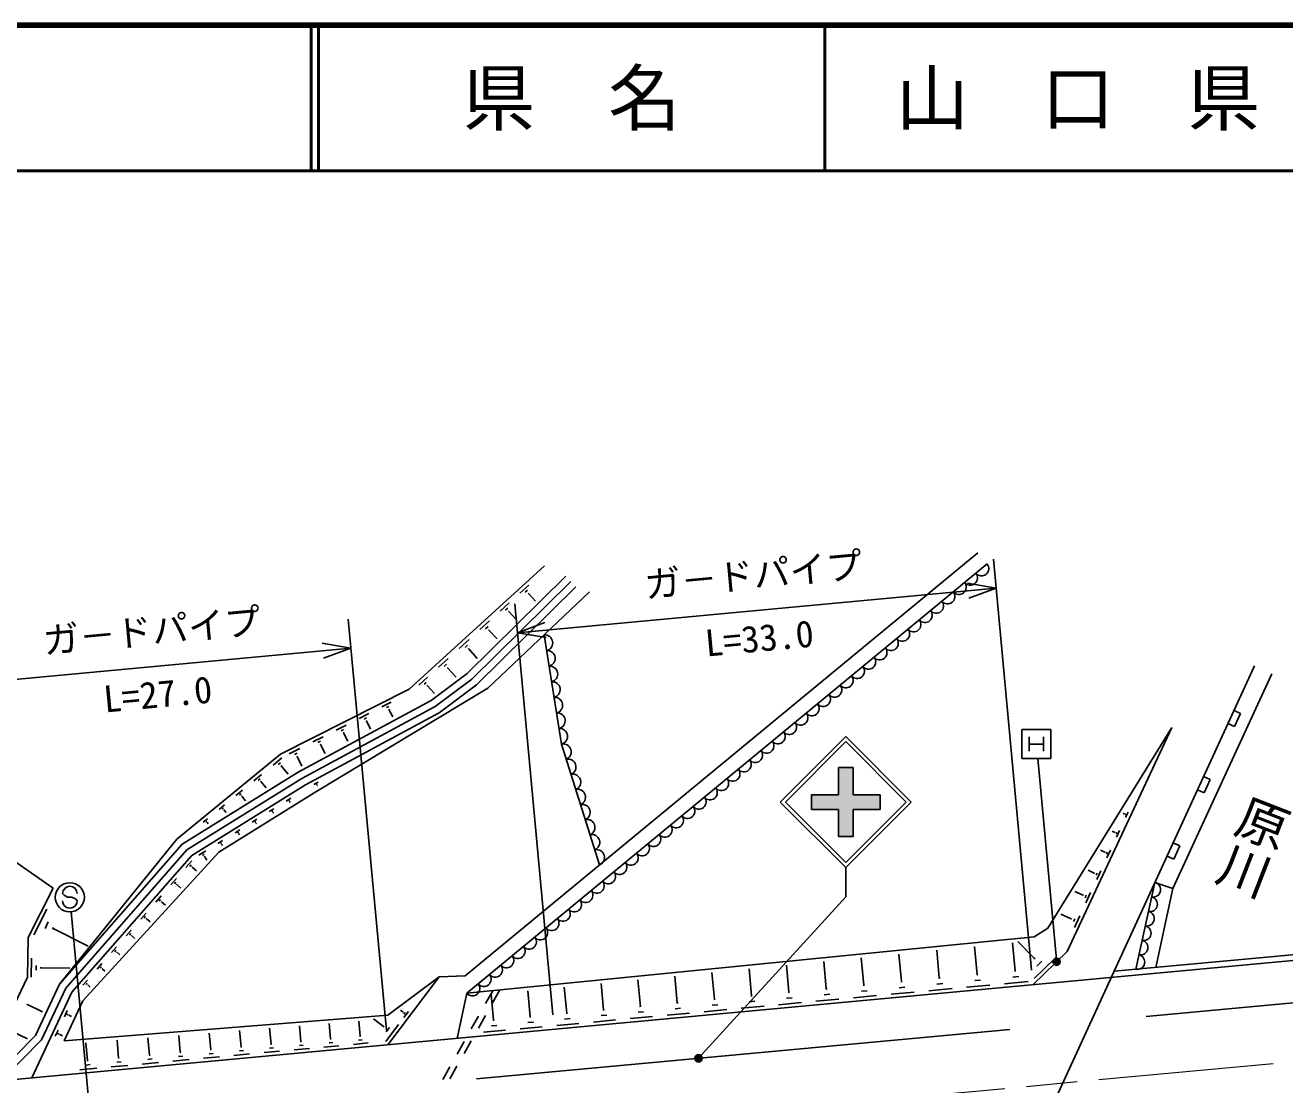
# Model space of a CAD drawing. Units: millimetres, scale not verified. Extents: x 40000 to 680000, y 20000 to 380000.
# Drawn here: x 278108 to 364576, y 307293 to 380000 of the extents above; entities that cross this region are included whole.
import ezdxf
from ezdxf.enums import TextEntityAlignment as Align

# ---------------------------------------------------------------- set-up
doc = ezdxf.new("R2010")
doc.units = ezdxf.units.MM
doc.header["$LTSCALE"] = 1000
doc.header["$PDMODE"] = 32
doc.header["$PDSIZE"] = 500
doc.linetypes.add('CHAIN', pattern=[18.5, 12, -1.5, 3.5, -1.5])
for name, color, linetype, lineweight in [('S-BGD', 7, 'Continuous', 25), ('S-BMK', 2, 'CHAIN', 13), ('S-STR-STRC', 7, 'Continuous', 25), ('S-TTL', 2, 'Continuous', 140), ('S-TTL-LINE', 7, 'Continuous', 50)]:
    doc.layers.add(name, color=color, linetype=linetype, lineweight=lineweight)
doc.layers.add('S-TTL-TXT', color=7, linetype='Continuous')
doc.styles.add('@ＭＳ ゴシック', font='')
doc.styles.add('ＭＳ ゴシック', font='')
doc.styles.get('@ＭＳ ゴシック').set_extended_font_data('@MS Gothic')
doc.styles.get('ＭＳ ゴシック').set_extended_font_data('MS Gothic')

msp = doc.modelspace()

# ---------------------------------------------------------------- hatches: boundary and pattern name
at = {"layer": 'S-STR-STRC'}
msp.add_hatch(color=256, dxfattribs=at).paths.add_polyline_path([(332075, 327194), (333936, 327194), (333937, 329054), (334937, 329054), (334936, 327194), (336795, 327194), (336795, 326194), (334936, 326194), (334935, 324334), (333935, 324334), (333936, 326194), (332075, 326194)])

# ---------------------------------------------------------------- linework, layer by layer
at = {"layer": 'S-BGD'}
for p, q in [((308311, 314775), (343508, 343803)), ((304456, 334442), (313760, 342907)), ((308428, 313575), (344144, 343031)), ((308442, 335510), (315212, 342185)), ((308769, 335130), (315564, 341828)), ((312074, 341036), (312679, 341587)), ((309095, 334749), (315915, 341472)), ((309865, 334499), (316846, 341108)), ((312439, 341091), (312590, 341229)), ((312633, 340991), (312671, 341026)), ((312652, 341009), (313131, 340483)), ((310708, 339793), (311341, 340369)), ((311089, 339851), (311248, 339995)), ((309315, 338525), (309975, 339126)), ((311293, 339747), (311332, 339783)), ((311312, 339765), (311828, 339198)), ((309713, 338585), (309878, 338736)), ((309925, 338477), (309966, 338514)), ((309946, 338495), (310499, 337888)), ((314927, 330668), (313732, 338160)), ((307893, 337232), (308582, 337858)), ((308308, 337294), (308480, 337451)), ((306479, 335945), (307138, 336544)), ((308530, 337181), (308573, 337220)), ((308551, 337201), (309142, 336551)), ((305979, 333670), (308442, 335510)), ((306876, 336005), (307040, 336155)), ((307087, 335896), (307128, 335934)), ((307108, 335915), (307699, 335265)), ((352857, 315079), (362493, 336044)), ((363675, 335501), (356899, 320758)), ((305132, 334719), (305725, 335259)), ((305489, 334773), (305637, 334908)), ((305680, 334676), (305717, 334709)), ((305698, 334692), (306197, 334144)), ((306249, 333247), (308769, 335130)), ((306519, 332825), (309095, 334749)), ((295639, 329980), (304456, 334442)), ((297943, 327333), (309865, 334499)), ((296843, 328736), (305979, 333670)), ((297094, 328303), (306249, 333247)), ((302589, 333217), (303242, 333547)), ((302917, 333178), (303080, 333260)), ((303060, 333046), (303101, 333066)), ((303081, 333056), (303346, 332532)), ((361542, 332777), (361088, 332986)), ((297344, 327870), (306519, 332825)), ((301028, 332427), (301702, 332768)), ((301366, 332387), (301534, 332472)), ((301514, 332250), (301556, 332271)), ((301535, 332261), (301816, 331706)), ((360670, 332077), (361125, 331869)), ((361125, 331869), (361542, 332777)), ((297843, 330815), (298559, 331177)), ((299446, 331626), (300141, 331978)), ((299794, 331585), (299968, 331672)), ((299947, 331444), (299991, 331466)), ((299969, 331455), (300266, 330869)), ((348319, 318041), (356823, 331820)), ((356823, 331820), (349638, 316449)), ((296218, 329993), (296956, 330366)), ((298202, 330772), (298381, 330862)), ((298360, 330627), (298404, 330649)), ((298382, 330638), (298695, 330020)), ((317533, 322381), (314927, 330668)), ((288511, 324137), (295639, 329980)), ((295121, 329232), (295736, 329735)), ((296588, 329948), (296772, 330041)), ((296750, 329799), (296797, 329822)), ((296774, 329810), (297103, 329160)), ((288887, 323808), (296843, 328736)), ((293803, 328151), (294330, 328583)), ((295477, 329267), (295631, 329393)), ((295661, 329160), (295699, 329192)), ((295680, 329176), (296153, 328600)), ((289214, 323422), (297094, 328303)), ((289541, 323037), (297344, 327870)), ((294108, 328181), (294240, 328289)), ((294266, 328090), (294299, 328117)), ((294282, 328104), (294642, 327664)), ((297925, 327900), (298226, 328062)), ((298079, 327885), (298154, 327926)), ((298147, 327825), (298166, 327836)), ((298157, 327831), (298157, 327830)), ((359454, 328234), (359000, 328443)), ((359036, 327325), (359454, 328234)), ((291395, 323256), (297943, 327333)), ((292569, 327140), (293014, 327505)), ((292827, 327166), (292939, 327257)), ((292960, 327088), (292988, 327111)), ((292974, 327100), (293229, 326789)), ((296030, 326762), (296342, 326955)), ((358582, 327534), (359036, 327325)), ((291415, 326194), (291783, 326496)), ((291629, 326215), (291721, 326291)), ((291739, 326151), (291762, 326170)), ((291750, 326161), (291907, 325970)), ((294863, 326039), (295180, 326236)), ((295031, 326033), (295110, 326082)), ((295110, 325972), (295130, 325984)), ((296195, 326756), (296273, 326805)), ((296273, 326696), (296292, 326708)), ((296283, 326702), (296308, 326661)), ((353650, 325624), (353821, 325990)), ((290334, 325308), (290631, 325552)), ((290507, 325325), (290581, 325386)), ((290595, 325274), (290614, 325289)), ((290605, 325282), (290669, 325203)), ((293690, 325312), (294013, 325513)), ((293861, 325307), (293942, 325357)), ((293942, 325245), (293962, 325257)), ((293952, 325251), (293988, 325192)), ((295120, 325978), (295151, 325928)), ((353553, 325892), (353478, 325927)), ((353547, 325881), (353558, 325904)), ((353623, 325804), (353666, 325895)), ((292511, 324582), (292841, 324786)), ((292686, 324577), (292768, 324628)), ((292768, 324513), (292788, 324526)), ((292778, 324520), (292819, 324453)), ((352907, 324612), (352720, 324700)), ((352901, 324599), (352914, 324626)), ((352992, 324505), (353044, 324616)), ((353025, 324287), (353233, 324731)), ((280466, 314192), (288511, 324137)), ((280466, 314192), (288887, 323808)), ((280888, 313916), (289214, 323422)), ((291327, 323849), (291662, 324056)), ((291505, 323843), (291588, 323895)), ((291588, 323779), (291609, 323792)), ((291598, 323785), (291645, 323710)), ((352223, 323256), (351917, 323399)), ((352363, 322870), (352609, 323396)), ((357366, 323691), (356912, 323900)), ((356948, 322782), (357366, 323691)), ((276472, 323247), (280031, 320783)), ((281311, 313640), (289541, 323037)), ((282068, 313064), (291395, 323256)), ((289145, 322205), (289540, 322656)), ((290023, 323041), (290512, 323344)), ((290282, 323032), (290404, 323108)), ((290403, 322938), (290434, 322957)), ((290419, 322948), (290567, 322708)), ((352215, 323240), (352231, 323273)), ((352324, 323129), (352385, 323260)), ((356494, 322991), (356948, 322782)), ((289406, 322275), (289505, 322388)), ((289556, 322219), (289581, 322247)), ((289568, 322233), (289874, 321964)), ((351498, 321819), (351067, 322020)), ((351489, 321800), (351507, 321838)), ((351615, 321670), (351687, 321824)), ((351661, 321369), (351948, 321982)), ((288100, 321011), (288484, 321450)), ((288353, 321080), (288449, 321189)), ((288499, 321025), (288523, 321052)), ((288511, 321039), (288798, 320788)), ((354352, 315218), (355659, 321174)), ((355659, 321174), (356899, 320758)), ((280031, 320783), (278316, 317393)), ((287066, 319831), (287439, 320257)), ((287312, 319898), (287405, 320004)), ((350730, 320295), (350165, 320559)), ((350719, 320273), (350740, 320318)), ((350865, 320125), (350947, 320301)), ((350917, 319778), (351247, 320483)), ((355711, 315344), (356899, 320758)), ((278698, 317593), (279586, 319349)), ((286043, 318664), (286405, 319077)), ((287454, 319844), (287477, 319871)), ((287465, 319858), (287732, 319624)), ((279470, 318029), (279692, 318468)), ((286282, 318728), (286373, 318831)), ((286419, 318676), (286442, 318702)), ((286431, 318689), (286679, 318472)), ((349915, 318681), (349209, 319011)), ((349904, 318656), (349927, 318706)), ((350069, 318487), (350163, 318688)), ((350129, 318091), (350505, 318895)), ((278316, 317393), (278277, 314682)), ((279992, 317972), (280048, 318081)), ((280020, 318027), (282433, 316806)), ((285032, 317509), (285383, 317909)), ((285264, 317571), (285351, 317671)), ((285397, 317521), (285418, 317546)), ((285408, 317534), (285636, 317333)), ((308428, 313575), (347373, 317439)), ((347373, 317439), (348319, 318041)), ((284032, 316367), (284371, 316754)), ((284256, 316427), (284341, 316524)), ((340858, 314618), (340681, 316524)), ((343459, 314864), (343281, 316782)), ((346068, 315111), (345888, 317041)), ((347388, 315960), (346247, 317131)), ((365370, 315841), (116444, 292680)), ((278527, 314680), (278546, 315974)), ((283042, 315237), (283371, 315612)), ((284385, 316379), (284406, 316403)), ((284395, 316391), (284605, 316207)), ((333103, 313885), (332929, 315755)), ((335680, 314128), (335505, 316010)), ((338265, 314373), (338089, 316267)), ((349638, 316449), (347287, 314159)), ((347345, 315918), (347431, 316002)), ((347370, 314589), (348759, 315942)), ((347553, 315444), (347900, 315782)), ((365333, 316240), (352857, 315079)), ((278857, 315161), (278862, 315484)), ((279182, 315277), (279183, 315358)), ((279183, 315318), (281172, 315288)), ((283259, 315295), (283341, 315389)), ((283384, 315248), (283405, 315272)), ((283394, 315260), (283586, 315092)), ((306516, 314696), (308311, 314775)), ((325419, 313158), (325248, 314993)), ((327972, 313399), (327801, 315246)), ((330534, 313642), (330361, 315500)), ((343409, 314859), (343509, 314869)), ((346018, 315106), (346119, 315116)), ((346916, 302152), (352857, 315079)), ((278277, 314682), (276362, 310734)), ((278813, 310665), (280466, 314192)), ((279230, 310375), (280888, 313916)), ((282063, 314119), (282381, 314482)), ((282273, 314176), (282353, 314267)), ((282394, 314130), (282414, 314153)), ((282404, 314142), (282577, 313990)), ((306516, 314696), (303005, 310039)), ((303006, 312064), (306516, 314696)), ((315282, 312199), (315116, 313987)), ((317805, 312438), (317637, 314237)), ((320335, 312677), (320166, 314488)), ((322873, 312917), (322703, 314740)), ((333054, 313880), (333152, 313889)), ((335631, 314124), (335730, 314133)), ((338103, 313957), (338501, 313994)), ((338216, 314368), (338315, 314377)), ((340133, 313744), (341732, 313893)), ((340696, 314200), (341095, 314237)), ((340808, 314613), (340908, 314623)), ((342730, 313986), (344337, 314135)), ((343296, 314444), (343697, 314481)), ((345336, 314228), (346951, 314378)), ((345904, 314688), (346307, 314726)), ((278558, 307764), (281311, 313640)), ((280791, 310309), (282068, 313064)), ((307765, 310481), (308428, 313575)), ((310200, 313751), (309711, 312879)), ((310260, 311724), (310096, 313489)), ((310686, 313799), (310196, 312927)), ((312767, 311961), (312602, 313738)), ((325370, 313153), (325467, 313162)), ((327814, 312991), (328204, 313027)), ((327924, 313395), (328021, 313404)), ((330374, 313231), (330766, 313268)), ((330485, 313637), (330583, 313646)), ((332389, 313024), (333964, 313170)), ((332943, 313472), (333337, 313509)), ((334962, 313263), (336546, 313410)), ((335519, 313714), (335915, 313751)), ((337544, 313503), (339135, 313651)), ((278244, 312768), (278274, 312831)), ((278259, 312799), (279300, 312294)), ((280799, 311956), (280997, 312380)), ((280979, 312066), (281029, 312172)), ((304043, 312274), (303865, 312408)), ((304033, 312261), (304053, 312288)), ((304096, 311901), (304417, 312327)), ((304110, 312141), (304190, 312247)), ((315235, 312195), (315330, 312203)), ((317757, 312433), (317852, 312442)), ((320179, 312275), (320563, 312311)), ((320287, 312672), (320383, 312681)), ((322173, 312073), (323717, 312217)), ((322716, 312513), (323102, 312549)), ((322825, 312912), (322921, 312921)), ((324715, 312310), (326267, 312454)), ((325261, 312752), (325649, 312788)), ((327265, 312547), (328825, 312692)), ((329823, 312785), (331391, 312931)), ((365638, 312954), (355050, 311968)), ((280791, 310309), (303006, 312064)), ((281103, 312056), (281116, 312082)), ((281110, 312069), (281292, 311984)), ((297041, 310264), (296941, 311334)), ((299077, 310447), (298979, 311495)), ((301098, 310627), (301003, 311655)), ((302712, 311290), (302009, 311819)), ((302684, 311253), (302739, 311327)), ((302857, 310257), (303745, 311435)), ((309221, 312007), (308731, 311135)), ((309707, 312055), (309217, 311183)), ((310107, 311330), (310483, 311365)), ((310213, 311720), (310307, 311728)), ((312613, 311565), (312992, 311600)), ((312720, 311957), (312815, 311966)), ((314592, 311368), (316113, 311509)), ((315127, 311801), (315508, 311836)), ((317111, 311602), (318640, 311744)), ((317649, 312038), (318031, 312073)), ((319638, 311837), (321175, 311980)), ((275680, 307496), (278813, 310665)), ((277268, 310927), (278262, 310445)), ((280175, 310625), (280375, 311051)), ((280356, 310735), (280406, 310841)), ((280482, 310725), (280494, 310751)), ((280488, 310738), (280674, 310651)), ((286646, 309334), (286537, 310512)), ((288754, 309522), (288647, 310679)), ((290848, 309710), (290742, 310845)), ((292926, 309896), (292823, 311009)), ((294991, 310081), (294889, 311172)), ((299044, 310443), (299109, 310450)), ((301066, 310624), (301130, 310630)), ((302895, 310921), (303117, 311215)), ((345690, 311098), (309092, 307692)), ((309577, 310901), (311083, 311041)), ((312081, 311134), (313594, 311275)), ((276454, 307568), (279230, 310375)), ((282386, 308952), (282272, 310176)), ((284524, 309144), (284412, 310345)), ((290813, 309707), (290882, 309713)), ((292817, 309614), (293086, 309639)), ((292893, 309893), (292960, 309899)), ((294508, 309499), (295573, 309598)), ((294882, 309802), (295149, 309827)), ((294958, 310078), (295024, 310084)), ((296565, 309690), (297615, 309788)), ((296934, 309990), (297196, 310014)), ((297008, 310261), (297074, 310267)), ((298607, 309880), (299643, 309977)), ((298971, 310175), (299230, 310200)), ((300635, 310069), (301657, 310164)), ((300994, 310360), (301250, 310384)), ((308241, 310263), (307752, 309391)), ((308727, 310312), (308238, 309440)), ((282350, 308949), (282422, 308956)), ((284408, 308846), (284692, 308873)), ((284488, 309140), (284559, 309147)), ((286137, 308720), (287260, 308825)), ((286532, 309040), (286813, 309066)), ((286611, 309331), (286681, 309337)), ((288252, 308917), (289360, 309020)), ((288642, 309233), (288919, 309258)), ((288720, 309519), (288789, 309526)), ((290352, 309112), (291445, 309214)), ((290736, 309424), (291010, 309449)), ((292437, 309306), (293516, 309407)), ((281863, 308322), (283016, 308430)), ((282269, 308651), (282557, 308678)), ((284008, 308522), (285145, 308628)), ((307262, 308520), (306772, 307648)), ((307748, 308568), (307258, 307696))]:
    msp.add_line(p, q, dxfattribs=at)
for centre, radius, start, end in [((343754, 342713), 503, 219.87958, 39.14644), ((342201, 341433), 503, 219.87958, 39.14644), ((342977, 342073), 503, 219.87958, 39.14644), ((341425, 340792), 503, 219.87958, 39.14644), ((339872, 339512), 503, 219.87958, 39.14644), ((340648, 340152), 503, 219.87958, 39.14644), ((339095, 338871), 503, 219.87958, 39.14644), ((313776, 337618), 544, 283.48644, 94.63614), ((338319, 338231), 503, 219.87958, 39.14644), ((336766, 336950), 503, 219.87958, 39.14644), ((337542, 337591), 503, 219.87958, 39.14644), ((313947, 336548), 544, 283.48644, 94.63614), ((335989, 336310), 503, 219.87958, 39.14644), ((314118, 335478), 544, 283.48644, 94.63614), ((335213, 335669), 503, 219.87958, 39.14644), ((314288, 334407), 544, 283.48644, 94.63614), ((333660, 334389), 503, 219.87958, 39.14644), ((334437, 335029), 503, 219.87958, 39.14644), ((314459, 333337), 544, 283.48644, 94.63614), ((332884, 333748), 503, 219.87958, 39.14644), ((332107, 333108), 503, 219.87958, 39.14644), ((314630, 332267), 544, 283.48644, 94.63614), ((330554, 331827), 503, 219.87958, 39.14644), ((331331, 332468), 503, 219.87958, 39.14644), ((314800, 331196), 544, 283.48644, 94.63614), ((329778, 331187), 503, 219.87958, 39.14644), ((315049, 330137), 545, 291.98031, 102.93484), ((329001, 330547), 503, 219.87958, 39.14644), ((315375, 329101), 545, 291.98031, 102.93484), ((327448, 329266), 503, 219.87958, 39.14644), ((328225, 329906), 503, 219.87958, 39.14644), ((315701, 328065), 545, 291.98031, 102.93484), ((326672, 328626), 503, 219.87958, 39.14644), ((325896, 327985), 503, 219.87958, 39.14644), ((316026, 327029), 545, 291.98031, 102.93484), ((324343, 326705), 503, 219.87958, 39.14644), ((325119, 327345), 503, 219.87958, 39.14644), ((316352, 325993), 545, 291.98031, 102.93484), ((323566, 326064), 503, 219.87958, 39.14644), ((316678, 324958), 545, 291.98031, 102.93484), ((322790, 325424), 503, 219.87958, 39.14644), ((317004, 323922), 545, 291.98031, 102.93484), ((321237, 324143), 503, 219.87958, 39.14644), ((322013, 324784), 503, 219.87958, 39.14644), ((317329, 322886), 545, 291.98031, 102.93484), ((320460, 323503), 503, 219.87958, 39.14644), ((318908, 322222), 503, 219.87958, 39.14644), ((319684, 322862), 503, 219.87958, 39.14644), ((318131, 321582), 503, 219.87958, 39.14644), ((317355, 320941), 503, 219.87958, 39.14644), ((355542, 320679), 508, 258.54383, 76.70677), ((315802, 319661), 503, 219.87958, 39.14644), ((316578, 320301), 503, 219.87958, 39.14644), ((355324, 319687), 508, 258.54383, 76.70677), ((315025, 319020), 503, 219.87958, 39.14644), ((355106, 318694), 508, 258.54383, 76.70677), ((314249, 318380), 503, 219.87958, 39.14644), ((312696, 317099), 503, 219.87958, 39.14644), ((313472, 317740), 503, 219.87958, 39.14644), ((354889, 317701), 508, 258.54383, 76.70677), ((311920, 316459), 503, 219.87958, 39.14644), ((354671, 316709), 508, 258.54383, 76.70677), ((311143, 315819), 503, 219.87958, 39.14644), ((354453, 315716), 508, 258.54383, 76.70677), ((309590, 314538), 503, 219.87958, 39.14644), ((310367, 315178), 503, 219.87958, 39.14644), ((308814, 313898), 503, 219.87958, 39.14644)]:
    msp.add_arc(centre, radius, start, end, dxfattribs=at)
at = {"layer": 'S-BMK'}
msp.add_line((167615, 290511), (365262, 308901), dxfattribs=at)
at = {"layer": 'S-STR-STRC'}
for p, q in [((347195, 315154), (344570, 343364)), ((344755, 341373), (342784, 341709)), ((311897, 338316), (344755, 341373)), ((342880, 340679), (344755, 341373)), ((314337, 312097), (311712, 340307)), ((302912, 311034), (300288, 339244)), ((313773, 339010), (311897, 338316)), ((311897, 338316), (313869, 337979)), ((273589, 334751), (300473, 337253)), ((300473, 337253), (298502, 337589)), ((298597, 336558), (300473, 337253)), ((329935, 326694), (334435, 331194)), ((338935, 326694), (334435, 331194)), ((346520, 331675), (346520, 329675)), ((348520, 331675), (346520, 331675)), ((347020, 331175), (347020, 330175)), ((348020, 331175), (348020, 330175)), ((348520, 329675), (348520, 331675)), ((330289, 326694), (334435, 330840)), ((338582, 326694), (334437, 330839)), ((347020, 330675), (348020, 330675)), ((346520, 329675), (348520, 329675)), ((348895, 315889), (347612, 329675)), ((333937, 329054), (333936, 327194)), ((333937, 329054), (334937, 329054)), ((334937, 329054), (334936, 327194)), ((332075, 327194), (332075, 326194)), ((332075, 327194), (333936, 327194)), ((334936, 327194), (336795, 327194)), ((336795, 327194), (336795, 326194)), ((329935, 326694), (334435, 322194)), ((330289, 326694), (334435, 322547)), ((332075, 326194), (333936, 326194)), ((333936, 326194), (333935, 324334)), ((334435, 322194), (338935, 326694)), ((334435, 322547), (338582, 326694)), ((334936, 326194), (334935, 324334)), ((334936, 326194), (336795, 326194)), ((333935, 324334), (334935, 324334)), ((334435, 322194), (334435, 320194)), ((280773, 320299), (280674, 320418)), ((281018, 320160), (280773, 320299)), ((281319, 320158), (281018, 320160)), ((281564, 320046), (281319, 320158)), ((281670, 319910), (281564, 320046)), ((324329, 309110), (334435, 320194)), ((282544, 305373), (281261, 319163))]:
    msp.add_line(p, q, dxfattribs=at)
for centre, radius in [((281168, 320159), 1000), ((348909, 315739), 150), ((348909, 315739), 120), ((348909, 315739), 90), ((348909, 315739), 60), ((348909, 315739), 30), ((324329, 309110), 150), ((324329, 309110), 120), ((324329, 309110), 90), ((324329, 309110), 60), ((324329, 309110), 30)]:
    msp.add_circle(centre, radius, dxfattribs=at)
for centre, start, end in [((281174, 320414), 359.55488, 179.55488), ((281170, 319914), 179.55488, 359.55488)]:
    msp.add_arc(centre, 500, start, end, dxfattribs=at)
for p in [(348909, 315739), (324329, 309110)]:
    msp.add_point(p, dxfattribs=at)
at = {"layer": 'S-TTL'}
msp.add_line((680000, 380000), (40000, 380000), dxfattribs=at)
at = {"layer": 'S-TTL-LINE'}
for p, q in [((297750, 380000), (297750, 370000)), ((298250, 380000), (298250, 370000)), ((333000, 380000), (333000, 370000)), ((40000, 370000), (680000, 370000))]:
    msp.add_line(p, q, dxfattribs=at)

# ---------------------------------------------------------------- texts
at = {"layer": 'S-BGD', "style": '@ＭＳ ゴシック'}
msp.add_text('原川', height=2566, rotation=248.806, dxfattribs=at).set_placement((362405, 323647), align=Align.MIDDLE_CENTER)
at = {"layer": 'S-STR-STRC', "style": 'ＭＳ ゴシック'}
for p in [(328233, 340840), (286938, 336998)]:
    msp.add_text('ガ－ドパイプ', height=1833, rotation=5.316, dxfattribs=at).set_placement(p, align=Align.BOTTOM_CENTER)
at = {"layer": 'S-STR-STRC', "style": '@ＭＳ ゴシック'}
for s, p in [('L=33.0', (328419, 338849)), ('L=27.0', (287124, 335006))]:
    msp.add_text(s, height=1833, rotation=5.316, dxfattribs=at).set_placement(p, align=Align.TOP_CENTER)
at = {"layer": 'S-TTL-TXT', "style": 'ＭＳ ゴシック'}
for s, p in [('県\u3000名', (315625, 375000)), ('山\u3000口\u3000県', (350375, 375000))]:
    msp.add_text(s, height=3666, dxfattribs=at).set_placement(p, align=Align.MIDDLE_CENTER)

doc.saveas('drawing.dxf')
